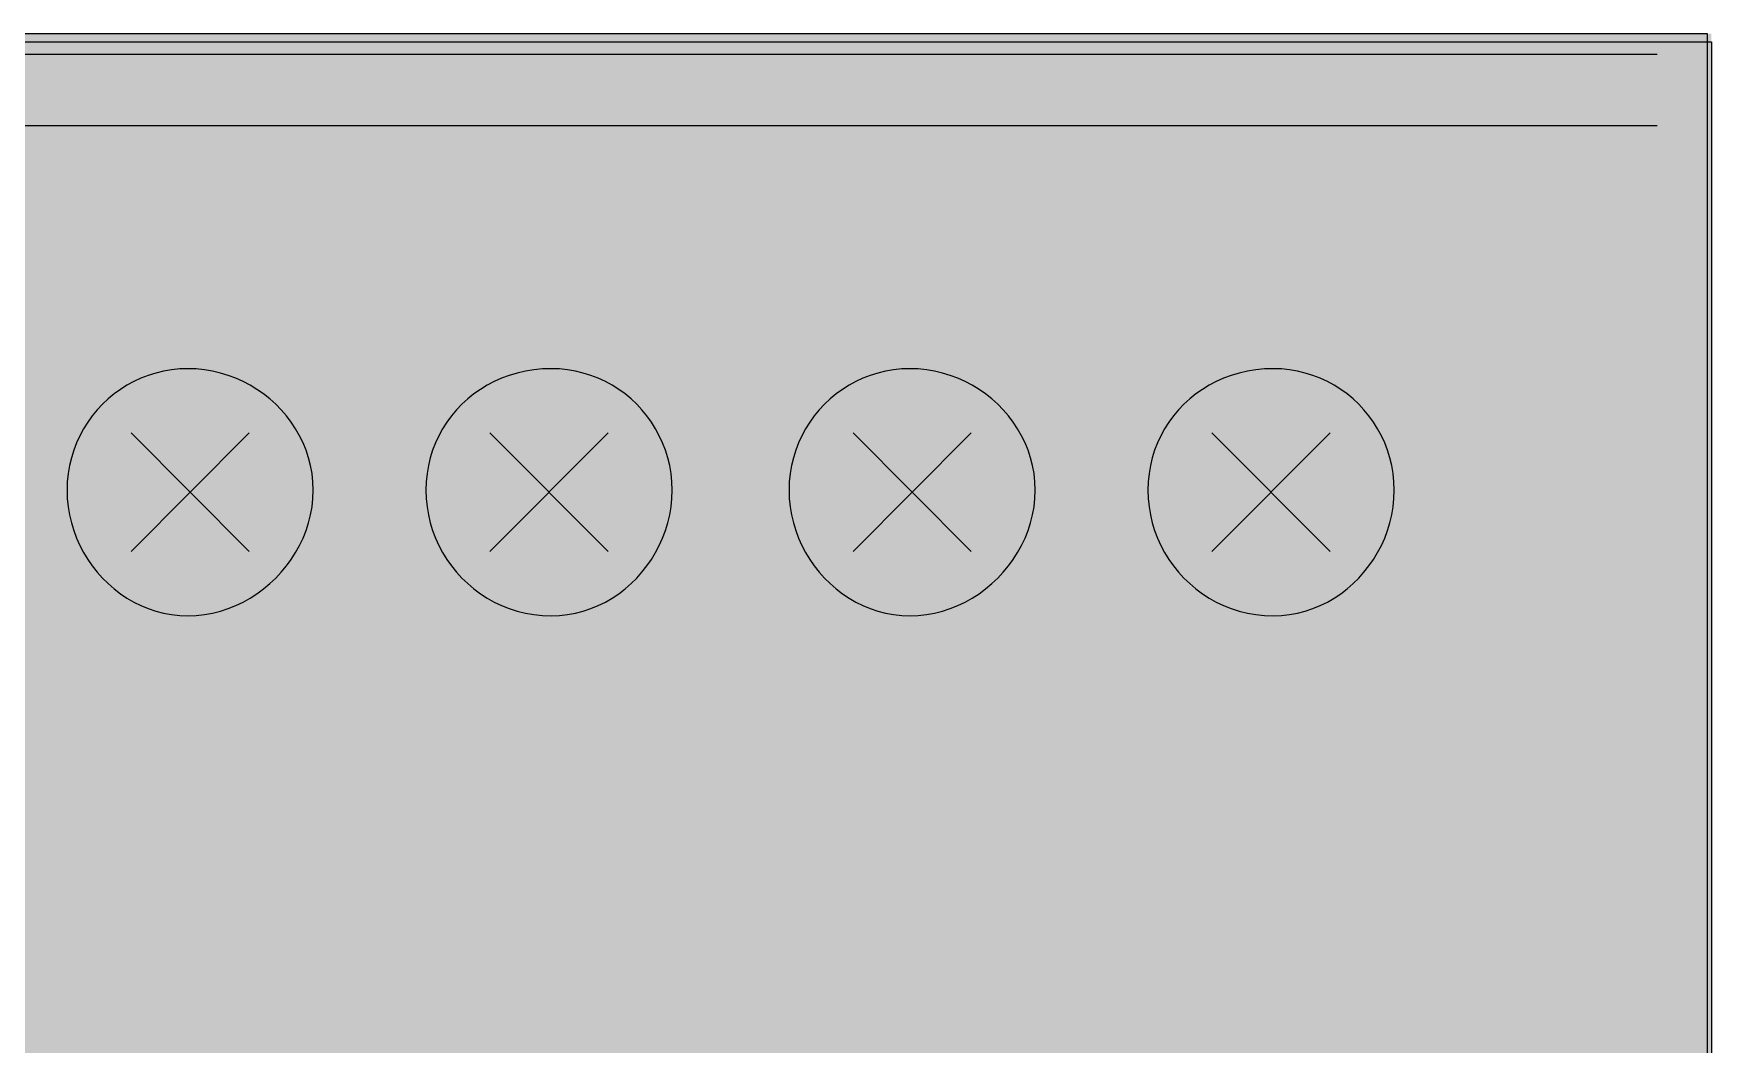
# Model space of a CAD drawing. Header units: millimetres. Extents: x 0 to 966, y -664 to 90.
# Drawn here: x 680.71 to 716, y -191.25 to -170 of the extents above; entities that cross this region are included whole.
import ezdxf

# ---------------------------------------------------------------- set-up
doc = ezdxf.new("R2010")
doc.units = ezdxf.units.MM
for name, color, linetype in [('HDL_BODY', 7, 'Continuous'), ('HDL_COLOUR', 7, 'Continuous'), ('HDL_DETAIL', 7, 'Continuous'), ('HDL_PRINT', 7, 'Continuous')]:
    doc.layers.add(name, color=color, linetype=linetype)

# ---------------------------------------------------------------- blocks, each defined once
blk = doc.blocks.new('M_R12.10.1_FRONT')
at = {"layer": 'HDL_BODY', "true_color": 0x202126}
blk.add_hatch(color=250, dxfattribs=at).paths.add_polyline_path([(0, 0), (216, 0), (216, 90), (0, 90)])
at = {"layer": 'HDL_COLOUR', "true_color": 0x1a332c}
for points in [[(186.596, 80.402), (186.589, 80.577), (186.571, 80.749), (186.54, 80.917), (186.498, 81.081), (186.445, 81.24), (186.382, 81.396), (186.308, 81.546), (186.225, 81.69), (186.133, 81.829), (186.032, 81.962), (185.923, 82.088), (185.806, 82.207), (185.681, 82.319), (185.55, 82.423), (185.413, 82.519), (185.269, 82.607), (185.12, 82.685), (184.966, 82.755), (184.808, 82.814), (184.645, 82.864), (184.479, 82.903), (184.309, 82.932), (184.137, 82.949), (183.962, 82.955), (183.788, 82.949), (183.617, 82.932), (183.45, 82.903), (183.286, 82.864), (183.127, 82.814), (182.973, 82.755), (182.823, 82.685), (182.679, 82.607), (182.54, 82.519), (182.408, 82.423), (182.282, 82.319), (182.164, 82.207), (182.052, 82.088), (181.948, 81.962), (181.853, 81.829), (181.766, 81.69), (181.687, 81.546), (181.618, 81.396), (181.558, 81.24), (181.509, 81.081), (181.47, 80.917), (181.441, 80.749), (181.424, 80.577), (181.418, 80.402), (181.424, 80.227), (181.441, 80.054), (181.47, 79.884), (181.509, 79.717), (181.558, 79.554), (181.618, 79.395), (181.687, 79.241), (181.766, 79.091), (181.853, 78.947), (181.948, 78.809), (182.052, 78.678), (182.164, 78.553), (182.282, 78.436), (182.408, 78.326), (182.54, 78.225), (182.679, 78.132), (182.823, 78.049), (182.973, 77.975), (183.127, 77.911), (183.286, 77.858), (183.45, 77.816), (183.617, 77.785), (183.788, 77.767), (183.962, 77.76), (184.137, 77.767), (184.309, 77.785), (184.479, 77.816), (184.645, 77.858), (184.808, 77.911), (184.966, 77.975), (185.12, 78.049), (185.269, 78.132), (185.413, 78.225), (185.55, 78.326), (185.681, 78.436), (185.806, 78.553), (185.923, 78.678), (186.032, 78.809), (186.133, 78.947), (186.225, 79.091), (186.308, 79.241), (186.382, 79.395), (186.445, 79.554), (186.498, 79.717), (186.54, 79.884), (186.571, 80.054), (186.589, 80.227), (186.596, 80.402)], [(194.144, 80.402), (194.138, 80.577), (194.12, 80.749), (194.092, 80.917), (194.053, 81.081), (194.003, 81.24), (193.943, 81.396), (193.874, 81.546), (193.796, 81.69), (193.709, 81.829), (193.613, 81.962), (193.509, 82.088), (193.398, 82.207), (193.279, 82.319), (193.153, 82.423), (193.021, 82.519), (192.883, 82.607), (192.739, 82.685), (192.589, 82.755), (192.434, 82.814), (192.275, 82.864), (192.111, 82.903), (191.944, 82.932), (191.773, 82.949), (191.599, 82.955), (191.414, 82.949), (191.234, 82.932), (191.057, 82.903), (190.886, 82.864), (190.719, 82.814), (190.558, 82.755), (190.402, 82.685), (190.253, 82.607), (190.11, 82.519), (189.973, 82.423), (189.844, 82.319), (189.722, 82.207), (189.608, 82.088), (189.503, 81.962), (189.405, 81.829), (189.317, 81.69), (189.237, 81.546), (189.167, 81.396), (189.107, 81.24), (189.057, 81.081), (189.017, 80.917), (188.989, 80.749), (188.971, 80.577), (188.966, 80.402), (188.971, 80.227), (188.989, 80.054), (189.017, 79.884), (189.057, 79.717), (189.107, 79.554), (189.167, 79.395), (189.237, 79.241), (189.317, 79.091), (189.405, 78.947), (189.503, 78.809), (189.608, 78.678), (189.722, 78.553), (189.844, 78.436), (189.973, 78.326), (190.11, 78.225), (190.253, 78.132), (190.402, 78.049), (190.558, 77.975), (190.719, 77.911), (190.886, 77.858), (191.057, 77.816), (191.234, 77.785), (191.414, 77.767), (191.599, 77.76), (191.773, 77.767), (191.944, 77.785), (192.111, 77.816), (192.275, 77.858), (192.434, 77.911), (192.589, 77.975), (192.739, 78.049), (192.883, 78.132), (193.021, 78.225), (193.153, 78.326), (193.279, 78.436), (193.398, 78.553), (193.509, 78.678), (193.613, 78.809), (193.709, 78.947), (193.796, 79.091), (193.874, 79.241), (193.943, 79.395), (194.003, 79.554), (194.053, 79.717), (194.092, 79.884), (194.12, 80.054), (194.138, 80.227), (194.144, 80.402)], [(201.78, 80.402), (201.774, 80.577), (201.755, 80.749), (201.724, 80.917), (201.682, 81.081), (201.629, 81.24), (201.566, 81.396), (201.492, 81.546), (201.409, 81.69), (201.317, 81.829), (201.216, 81.962), (201.107, 82.088), (200.99, 82.207), (200.866, 82.319), (200.734, 82.423), (200.597, 82.519), (200.453, 82.607), (200.304, 82.685), (200.15, 82.755), (199.992, 82.814), (199.829, 82.864), (199.663, 82.903), (199.493, 82.932), (199.321, 82.949), (199.147, 82.955), (198.973, 82.949), (198.802, 82.932), (198.634, 82.903), (198.471, 82.864), (198.311, 82.814), (198.157, 82.755), (198.007, 82.685), (197.863, 82.607), (197.725, 82.519), (197.592, 82.423), (197.467, 82.319), (197.348, 82.207), (197.236, 82.088), (197.133, 81.962), (197.037, 81.829), (196.95, 81.69), (196.871, 81.546), (196.802, 81.396), (196.743, 81.24), (196.693, 81.081), (196.654, 80.917), (196.625, 80.749), (196.608, 80.577), (196.602, 80.402), (196.608, 80.227), (196.625, 80.054), (196.654, 79.884), (196.693, 79.717), (196.743, 79.554), (196.802, 79.395), (196.871, 79.241), (196.95, 79.091), (197.037, 78.947), (197.133, 78.809), (197.236, 78.678), (197.348, 78.553), (197.467, 78.436), (197.592, 78.326), (197.725, 78.225), (197.863, 78.132), (198.007, 78.049), (198.157, 77.975), (198.311, 77.911), (198.471, 77.858), (198.634, 77.816), (198.802, 77.785), (198.973, 77.767), (199.147, 77.76), (199.321, 77.767), (199.493, 77.785), (199.663, 77.816), (199.829, 77.858), (199.992, 77.911), (200.15, 77.975), (200.304, 78.049), (200.453, 78.132), (200.597, 78.225), (200.734, 78.326), (200.866, 78.436), (200.99, 78.553), (201.107, 78.678), (201.216, 78.809), (201.317, 78.947), (201.409, 79.091), (201.492, 79.241), (201.566, 79.395), (201.629, 79.554), (201.682, 79.717), (201.724, 79.884), (201.755, 80.054), (201.774, 80.227), (201.78, 80.402)], [(209.328, 80.402), (209.322, 80.577), (209.304, 80.749), (209.276, 80.917), (209.237, 81.081), (209.187, 81.24), (209.128, 81.396), (209.058, 81.546), (208.98, 81.69), (208.893, 81.829), (208.797, 81.962), (208.693, 82.088), (208.582, 82.207), (208.463, 82.319), (208.338, 82.423), (208.205, 82.519), (208.067, 82.607), (207.923, 82.685), (207.773, 82.755), (207.618, 82.814), (207.459, 82.864), (207.296, 82.903), (207.128, 82.932), (206.957, 82.949), (206.783, 82.955), (206.598, 82.949), (206.418, 82.932), (206.241, 82.903), (206.07, 82.864), (205.903, 82.814), (205.742, 82.755), (205.586, 82.685), (205.437, 82.607), (205.294, 82.519), (205.158, 82.423), (205.028, 82.319), (204.907, 82.207), (204.793, 82.088), (204.687, 81.962), (204.589, 81.829), (204.501, 81.69), (204.421, 81.546), (204.351, 81.396), (204.291, 81.24), (204.241, 81.081), (204.202, 80.917), (204.173, 80.749), (204.156, 80.577), (204.15, 80.402), (204.156, 80.227), (204.173, 80.054), (204.202, 79.884), (204.241, 79.717), (204.291, 79.554), (204.351, 79.395), (204.421, 79.241), (204.501, 79.091), (204.589, 78.947), (204.687, 78.809), (204.793, 78.678), (204.907, 78.553), (205.028, 78.436), (205.158, 78.326), (205.294, 78.225), (205.437, 78.132), (205.586, 78.049), (205.742, 77.975), (205.903, 77.911), (206.07, 77.858), (206.241, 77.816), (206.418, 77.785), (206.598, 77.767), (206.783, 77.76), (206.957, 77.767), (207.128, 77.785), (207.296, 77.816), (207.459, 77.858), (207.618, 77.911), (207.773, 77.975), (207.923, 78.049), (208.067, 78.132), (208.205, 78.225), (208.338, 78.326), (208.463, 78.436), (208.582, 78.553), (208.693, 78.678), (208.797, 78.809), (208.893, 78.947), (208.98, 79.091), (209.058, 79.241), (209.128, 79.395), (209.187, 79.554), (209.237, 79.717), (209.276, 79.884), (209.304, 80.054), (209.322, 80.227), (209.328, 80.402)]]:
    blk.add_hatch(color=250, dxfattribs=at).paths.add_polyline_path(points)
at = {"layer": 'HDL_COLOUR', "true_color": 0x9ea4a8}
for points in [[(185.819, 80.358), (185.804, 80.595), (185.757, 80.828), (185.681, 81.054), (185.576, 81.267), (185.445, 81.465), (185.288, 81.644), (185.11, 81.8), (184.913, 81.932), (184.7, 82.038), (184.476, 82.114), (184.243, 82.161), (184.007, 82.176), (183.77, 82.161), (183.538, 82.114), (183.313, 82.038), (183.101, 81.932), (182.904, 81.8), (182.725, 81.644), (182.569, 81.465), (182.437, 81.267), (182.333, 81.054), (182.256, 80.828), (182.21, 80.595), (182.195, 80.358), (182.21, 80.12), (182.256, 79.887), (182.333, 79.662), (182.437, 79.449), (182.569, 79.251), (182.725, 79.072), (182.904, 78.915), (183.101, 78.783), (183.313, 78.678), (183.538, 78.601), (183.77, 78.555), (184.007, 78.539), (184.243, 78.555), (184.476, 78.601), (184.7, 78.678), (184.913, 78.783), (185.11, 78.915), (185.288, 79.072), (185.445, 79.251), (185.576, 79.449), (185.681, 79.662), (185.757, 79.887), (185.804, 80.12)], [(193.367, 80.358), (193.351, 80.595), (193.305, 80.828), (193.229, 81.054), (193.124, 81.267), (192.992, 81.465), (192.836, 81.644), (192.658, 81.8), (192.461, 81.932), (192.248, 82.038), (192.024, 82.114), (191.791, 82.161), (191.555, 82.176), (191.318, 82.161), (191.085, 82.114), (190.861, 82.038), (190.648, 81.932), (190.451, 81.8), (190.273, 81.644), (190.117, 81.465), (189.985, 81.267), (189.88, 81.054), (189.804, 80.828), (189.758, 80.595), (189.742, 80.358), (189.758, 80.12), (189.804, 79.887), (189.88, 79.662), (189.985, 79.449), (190.117, 79.251), (190.273, 79.072), (190.451, 78.915), (190.648, 78.783), (190.861, 78.678), (191.085, 78.601), (191.318, 78.555), (191.555, 78.539), (191.791, 78.555), (192.024, 78.601), (192.248, 78.678), (192.461, 78.783), (192.658, 78.915), (192.836, 79.072), (192.992, 79.251), (193.124, 79.449), (193.229, 79.662), (193.305, 79.887), (193.351, 80.12)], [(201.003, 80.358), (200.988, 80.595), (200.942, 80.828), (200.865, 81.054), (200.761, 81.267), (200.629, 81.465), (200.473, 81.644), (200.294, 81.8), (200.097, 81.932), (199.885, 82.038), (199.66, 82.114), (199.428, 82.161), (199.191, 82.176), (198.955, 82.161), (198.722, 82.114), (198.498, 82.038), (198.285, 81.932), (198.088, 81.8), (197.91, 81.644), (197.753, 81.465), (197.622, 81.267), (197.517, 81.054), (197.441, 80.828), (197.394, 80.595), (197.379, 80.358), (197.394, 80.12), (197.441, 79.887), (197.517, 79.662), (197.622, 79.449), (197.753, 79.251), (197.91, 79.072), (198.088, 78.915), (198.285, 78.783), (198.498, 78.678), (198.722, 78.601), (198.955, 78.555), (199.191, 78.539), (199.428, 78.555), (199.66, 78.601), (199.885, 78.678), (200.097, 78.783), (200.294, 78.915), (200.473, 79.072), (200.629, 79.251), (200.761, 79.449), (200.865, 79.662), (200.942, 79.887), (200.988, 80.12)], [(208.551, 80.358), (208.536, 80.595), (208.489, 80.828), (208.413, 81.054), (208.308, 81.267), (208.177, 81.465), (208.02, 81.644), (207.842, 81.8), (207.645, 81.932), (207.432, 82.038), (207.208, 82.114), (206.975, 82.161), (206.739, 82.176), (206.502, 82.161), (206.27, 82.114), (206.045, 82.038), (205.833, 81.932), (205.636, 81.8), (205.457, 81.644), (205.301, 81.465), (205.169, 81.267), (205.064, 81.054), (204.988, 80.828), (204.942, 80.595), (204.926, 80.358), (204.942, 80.12), (204.988, 79.887), (205.064, 79.662), (205.169, 79.449), (205.301, 79.251), (205.457, 79.072), (205.636, 78.915), (205.833, 78.783), (206.045, 78.678), (206.27, 78.601), (206.502, 78.555), (206.739, 78.539), (206.975, 78.555), (207.208, 78.601), (207.432, 78.678), (207.645, 78.783), (207.842, 78.915), (208.02, 79.072), (208.177, 79.251), (208.308, 79.449), (208.413, 79.662), (208.489, 79.887), (208.536, 80.12)]]:
    blk.add_hatch(color=253, dxfattribs=at).paths.add_polyline_path(points)
at = {"layer": 'HDL_PRINT', "true_color": 0xdee1e9}
for points in [[(184.137, 82.955), (183.788, 82.955), (183.788, 85.598), (186.507, 85.598), (188.438, 83.66), (188.175, 83.395), (186.332, 85.244), (184.137, 85.244), (184.137, 82.955)], [(191.774, 82.955), (191.424, 82.955), (191.424, 85.244), (188.877, 85.244), (188.877, 85.598), (191.774, 85.598), (191.774, 82.955)], [(199.321, 82.955), (198.972, 82.955), (198.972, 85.598), (201.691, 85.598), (203.623, 83.66), (203.359, 83.395), (201.516, 85.244), (199.321, 85.244), (199.321, 82.955)], [(206.958, 82.955), (206.608, 82.955), (206.608, 85.244), (204.061, 85.244), (204.061, 85.598), (206.958, 85.598), (206.958, 82.955)], [(186.507, 75.558), (187.736, 77.671), (189.054, 75.558), (186.507, 75.558)], [(201.691, 75.558), (202.92, 77.671), (204.15, 75.558), (201.691, 75.558)], [(184.051, 75.733), (184.051, 75.469), (182.997, 75.469), (182.967, 75.513), (182.959, 75.555), (182.965, 75.591), (182.978, 75.621), (182.991, 75.64), (182.997, 75.647), (183.003, 75.69), (183.02, 75.731), (183.041, 75.767), (183.063, 75.796), (183.079, 75.815), (183.086, 75.822), (183.124, 75.86), (183.161, 75.898), (183.199, 75.936), (183.236, 75.973), (183.274, 76.011), (183.311, 76.049), (183.349, 76.087), (183.407, 76.142), (183.464, 76.192), (183.518, 76.237), (183.567, 76.277), (183.611, 76.314), (183.647, 76.347), (183.675, 76.379), (183.693, 76.409), (183.699, 76.438), (183.732, 76.476), (183.755, 76.514), (183.771, 76.552), (183.781, 76.59), (183.786, 76.628), (183.787, 76.665), (183.788, 76.702), (183.787, 76.746), (183.784, 76.787), (183.777, 76.823), (183.761, 76.852), (183.736, 76.871), (183.699, 76.877), (183.692, 76.915), (183.673, 76.94), (183.645, 76.955), (183.609, 76.963), (183.568, 76.966), (183.524, 76.967), (183.486, 76.966), (183.448, 76.964), (183.411, 76.96), (183.373, 76.95), (183.336, 76.934), (183.298, 76.91), (183.26, 76.877), (183.256, 76.872), (183.243, 76.856), (183.227, 76.83), (183.208, 76.792), (183.192, 76.744), (183.179, 76.686), (183.174, 76.616), (182.997, 76.702), (183.001, 76.739), (183.012, 76.782), (183.03, 76.83), (183.052, 76.879), (183.079, 76.928), (183.109, 76.975), (183.141, 77.019), (183.174, 77.056), (183.212, 77.088), (183.251, 77.111), (183.293, 77.126), (183.34, 77.135), (183.393, 77.14), (183.454, 77.142), (183.524, 77.142), (183.594, 77.142), (183.655, 77.14), (183.708, 77.135), (183.756, 77.126), (183.798, 77.111), (183.838, 77.088), (183.877, 77.056), (183.909, 77.019), (183.94, 76.975), (183.97, 76.928), (183.996, 76.879), (184.019, 76.83), (184.036, 76.782), (184.047, 76.739), (184.051, 76.702), (184.051, 76.659), (184.048, 76.618), (184.04, 76.582), (184.025, 76.553), (184, 76.534), (183.962, 76.527), (183.958, 76.489), (183.945, 76.451), (183.929, 76.413), (183.91, 76.376), (183.894, 76.338), (183.881, 76.3), (183.877, 76.262), (183.843, 76.258), (183.809, 76.246), (183.772, 76.225), (183.732, 76.196), (183.689, 76.158), (183.64, 76.113), (183.586, 76.059), (183.524, 75.998), (183.48, 75.955), (183.439, 75.914), (183.403, 75.878), (183.375, 75.849), (183.356, 75.829), (183.349, 75.822), (183.26, 75.733), (184.051, 75.733)], [(185.017, 75.469), (184.839, 75.469), (184.839, 76.791), (184.802, 76.758), (184.765, 76.733), (184.728, 76.712), (184.69, 76.693), (184.653, 76.673), (184.616, 76.648), (184.579, 76.616), (184.541, 76.609), (184.513, 76.593), (184.49, 76.571), (184.467, 76.55), (184.439, 76.533), (184.401, 76.527), (184.401, 76.702), (184.439, 76.74), (184.477, 76.778), (184.515, 76.816), (184.553, 76.853), (184.59, 76.891), (184.627, 76.929), (184.664, 76.967), (184.702, 76.972), (184.738, 76.986), (184.771, 77.008), (184.798, 77.037), (184.82, 77.069), (184.834, 77.105), (184.839, 77.142), (185.017, 77.142), (185.017, 75.469)], [(191.424, 75.733), (191.424, 75.469), (190.37, 75.469), (190.37, 75.521), (190.37, 75.57), (190.37, 75.61), (190.37, 75.637), (190.37, 75.647), (190.403, 75.684), (190.428, 75.719), (190.449, 75.752), (190.468, 75.78), (190.488, 75.803), (190.512, 75.817), (190.544, 75.822), (190.583, 75.86), (190.621, 75.898), (190.658, 75.936), (190.696, 75.973), (190.734, 76.011), (190.771, 76.049), (190.808, 76.087), (190.871, 76.149), (190.926, 76.203), (190.974, 76.252), (191.018, 76.296), (191.057, 76.335), (191.093, 76.371), (191.127, 76.405), (191.161, 76.438), (191.192, 76.476), (191.215, 76.514), (191.23, 76.552), (191.24, 76.59), (191.244, 76.628), (191.246, 76.665), (191.246, 76.702), (191.246, 76.746), (191.243, 76.787), (191.236, 76.823), (191.221, 76.852), (191.197, 76.871), (191.161, 76.877), (191.154, 76.915), (191.134, 76.94), (191.105, 76.955), (191.069, 76.963), (191.029, 76.966), (190.986, 76.967), (190.948, 76.966), (190.91, 76.964), (190.872, 76.96), (190.834, 76.95), (190.796, 76.934), (190.759, 76.91), (190.722, 76.877), (190.689, 76.872), (190.666, 76.856), (190.65, 76.83), (190.64, 76.792), (190.635, 76.744), (190.634, 76.686), (190.633, 76.616), (190.459, 76.702), (190.459, 76.745), (190.461, 76.796), (190.465, 76.851), (190.475, 76.907), (190.49, 76.962), (190.513, 77.013), (190.544, 77.056), (190.607, 77.084), (190.663, 77.106), (190.715, 77.121), (190.765, 77.131), (190.815, 77.137), (190.867, 77.141), (190.923, 77.142), (190.986, 77.142), (191.028, 77.142), (191.077, 77.14), (191.131, 77.135), (191.187, 77.126), (191.242, 77.111), (191.292, 77.088), (191.335, 77.056), (191.368, 77.013), (191.392, 76.962), (191.408, 76.907), (191.417, 76.851), (191.422, 76.796), (191.424, 76.745), (191.424, 76.702), (191.424, 76.651), (191.424, 76.603), (191.424, 76.564), (191.424, 76.537), (191.424, 76.527), (191.419, 76.489), (191.405, 76.451), (191.382, 76.413), (191.354, 76.376), (191.321, 76.338), (191.284, 76.3), (191.246, 76.262), (191.241, 76.257), (191.225, 76.24), (191.199, 76.213), (191.162, 76.175), (191.114, 76.127), (191.055, 76.068), (190.986, 75.998), (190.948, 75.961), (190.91, 75.925), (190.872, 75.892), (190.834, 75.864), (190.796, 75.842), (190.759, 75.828), (190.722, 75.822), (190.721, 75.779), (190.716, 75.752), (190.703, 75.739), (190.677, 75.734), (190.633, 75.733), (191.424, 75.733)], [(192.739, 75.733), (192.739, 75.469), (191.688, 75.469), (191.688, 75.521), (191.688, 75.57), (191.688, 75.61), (191.688, 75.637), (191.688, 75.647), (191.694, 75.69), (191.71, 75.731), (191.731, 75.767), (191.751, 75.796), (191.767, 75.815), (191.774, 75.822), (191.812, 75.86), (191.849, 75.898), (191.887, 75.936), (191.924, 75.973), (191.962, 76.011), (191.999, 76.049), (192.037, 76.087), (192.095, 76.142), (192.152, 76.192), (192.206, 76.237), (192.256, 76.277), (192.3, 76.314), (192.337, 76.347), (192.366, 76.379), (192.384, 76.409), (192.39, 76.438), (192.427, 76.476), (192.462, 76.514), (192.495, 76.552), (192.523, 76.59), (192.545, 76.628), (192.559, 76.665), (192.565, 76.702), (192.558, 76.746), (192.542, 76.787), (192.52, 76.823), (192.499, 76.852), (192.482, 76.871), (192.476, 76.877), (192.439, 76.91), (192.401, 76.934), (192.364, 76.95), (192.326, 76.96), (192.288, 76.964), (192.25, 76.966), (192.212, 76.967), (192.175, 76.966), (192.138, 76.964), (192.1, 76.96), (192.063, 76.95), (192.025, 76.934), (191.987, 76.91), (191.949, 76.877), (191.944, 76.872), (191.931, 76.856), (191.915, 76.83), (191.896, 76.792), (191.88, 76.744), (191.867, 76.686), (191.863, 76.616), (191.688, 76.702), (191.692, 76.739), (191.703, 76.782), (191.72, 76.83), (191.742, 76.879), (191.768, 76.928), (191.798, 76.975), (191.83, 77.019), (191.863, 77.056), (191.9, 77.088), (191.939, 77.111), (191.981, 77.126), (192.028, 77.135), (192.081, 77.14), (192.142, 77.142), (192.212, 77.142), (192.283, 77.142), (192.344, 77.14), (192.398, 77.135), (192.445, 77.126), (192.487, 77.111), (192.526, 77.088), (192.565, 77.056), (192.598, 77.019), (192.629, 76.975), (192.659, 76.928), (192.685, 76.879), (192.708, 76.83), (192.725, 76.782), (192.736, 76.739), (192.739, 76.702), (192.739, 76.659), (192.736, 76.618), (192.729, 76.582), (192.714, 76.553), (192.69, 76.534), (192.654, 76.527), (192.653, 76.489), (192.651, 76.451), (192.647, 76.413), (192.637, 76.376), (192.621, 76.338), (192.598, 76.3), (192.565, 76.262), (192.531, 76.258), (192.497, 76.246), (192.461, 76.225), (192.422, 76.196), (192.378, 76.158), (192.33, 76.113), (192.275, 76.059), (192.212, 75.998), (192.169, 75.955), (192.129, 75.914), (192.093, 75.878), (192.064, 75.849), (192.044, 75.829), (192.037, 75.822), (191.949, 75.733), (192.739, 75.733)], [(199.058, 75.733), (199.058, 75.558), (198.006, 75.558), (198.006, 75.647), (198.011, 75.684), (198.024, 75.722), (198.041, 75.759), (198.06, 75.797), (198.077, 75.835), (198.09, 75.873), (198.095, 75.911), (198.132, 75.916), (198.169, 75.931), (198.207, 75.952), (198.244, 75.98), (198.282, 76.013), (198.319, 76.049), (198.356, 76.087), (198.415, 76.142), (198.472, 76.192), (198.526, 76.237), (198.576, 76.277), (198.62, 76.314), (198.656, 76.347), (198.684, 76.379), (198.702, 76.409), (198.708, 76.438), (198.741, 76.476), (198.765, 76.514), (198.781, 76.552), (198.79, 76.59), (198.795, 76.628), (198.797, 76.665), (198.797, 76.702), (198.797, 76.746), (198.794, 76.787), (198.786, 76.823), (198.771, 76.852), (198.746, 76.871), (198.708, 76.877), (198.701, 76.915), (198.682, 76.94), (198.653, 76.955), (198.617, 76.963), (198.576, 76.966), (198.533, 76.967), (198.495, 76.966), (198.457, 76.964), (198.419, 76.96), (198.382, 76.95), (198.344, 76.934), (198.307, 76.91), (198.27, 76.877), (198.263, 76.871), (198.247, 76.852), (198.225, 76.823), (198.204, 76.787), (198.188, 76.746), (198.181, 76.702), (198.006, 76.702), (198.01, 76.764), (198.021, 76.819), (198.039, 76.868), (198.061, 76.911), (198.088, 76.951), (198.117, 76.988), (198.149, 77.022), (198.181, 77.056), (198.219, 77.088), (198.259, 77.111), (198.301, 77.126), (198.348, 77.135), (198.401, 77.14), (198.463, 77.142), (198.533, 77.142), (198.603, 77.142), (198.664, 77.14), (198.717, 77.135), (198.764, 77.126), (198.807, 77.111), (198.846, 77.088), (198.883, 77.056), (198.916, 77.022), (198.948, 76.988), (198.977, 76.951), (199.004, 76.911), (199.026, 76.868), (199.043, 76.819), (199.054, 76.764), (199.058, 76.702), (199.057, 76.665), (199.055, 76.638), (199.047, 76.615), (199.032, 76.593), (199.008, 76.565), (198.972, 76.527), (198.971, 76.483), (198.969, 76.442), (198.961, 76.406), (198.946, 76.377), (198.92, 76.358), (198.883, 76.351), (198.85, 76.318), (198.817, 76.283), (198.781, 76.247), (198.742, 76.207), (198.698, 76.163), (198.65, 76.114), (198.595, 76.06), (198.533, 75.998), (198.489, 75.955), (198.448, 75.914), (198.411, 75.878), (198.382, 75.849), (198.363, 75.829), (198.356, 75.822), (198.314, 75.813), (198.288, 75.791), (198.275, 75.765), (198.271, 75.742), (198.27, 75.733), (199.058, 75.733)], [(199.236, 75.911), (199.499, 75.998), (199.499, 75.961), (199.501, 75.923), (199.506, 75.885), (199.515, 75.848), (199.53, 75.81), (199.553, 75.771), (199.585, 75.733), (199.623, 75.697), (199.651, 75.673), (199.674, 75.658), (199.697, 75.65), (199.725, 75.647), (199.763, 75.647), (199.8, 75.652), (199.837, 75.664), (199.874, 75.681), (199.912, 75.699), (199.949, 75.716), (199.986, 75.728), (200.023, 75.733), (200.056, 75.771), (200.08, 75.81), (200.096, 75.848), (200.105, 75.885), (200.11, 75.923), (200.112, 75.961), (200.112, 75.998), (200.112, 76.036), (200.11, 76.074), (200.105, 76.111), (200.096, 76.149), (200.08, 76.186), (200.056, 76.224), (200.023, 76.262), (199.986, 76.267), (199.949, 76.28), (199.912, 76.297), (199.874, 76.316), (199.837, 76.334), (199.8, 76.346), (199.763, 76.351), (199.754, 76.351), (199.731, 76.346), (199.705, 76.332), (199.683, 76.306), (199.674, 76.262), (199.674, 76.438), (199.712, 76.443), (199.749, 76.455), (199.787, 76.473), (199.824, 76.492), (199.862, 76.509), (199.9, 76.522), (199.938, 76.527), (199.974, 76.565), (199.998, 76.593), (200.013, 76.615), (200.02, 76.638), (200.023, 76.665), (200.023, 76.702), (200.023, 76.74), (200.021, 76.778), (200.017, 76.816), (200.007, 76.853), (199.992, 76.891), (199.969, 76.929), (199.938, 76.967), (199.928, 76.967), (199.901, 76.967), (199.861, 76.967), (199.814, 76.967), (199.763, 76.967), (199.719, 76.967), (199.687, 76.967), (199.66, 76.967), (199.629, 76.967), (199.585, 76.967), (199.553, 76.929), (199.53, 76.891), (199.515, 76.853), (199.506, 76.816), (199.501, 76.778), (199.499, 76.74), (199.499, 76.702), (199.321, 76.702), (199.322, 76.772), (199.323, 76.833), (199.328, 76.887), (199.338, 76.934), (199.354, 76.977), (199.377, 77.017), (199.41, 77.056), (199.453, 77.088), (199.503, 77.111), (199.558, 77.126), (199.615, 77.135), (199.67, 77.14), (199.72, 77.142), (199.763, 77.142), (199.806, 77.142), (199.849, 77.142), (199.893, 77.142), (199.937, 77.142), (199.98, 77.142), (200.023, 77.142), (200.061, 77.105), (200.089, 77.078), (200.112, 77.055), (200.135, 77.033), (200.163, 77.005), (200.201, 76.967), (200.206, 76.929), (200.218, 76.891), (200.235, 76.853), (200.253, 76.816), (200.27, 76.778), (200.282, 76.74), (200.287, 76.702), (200.281, 76.695), (200.265, 76.676), (200.244, 76.648), (200.223, 76.612), (200.208, 76.571), (200.201, 76.527), (200.163, 76.52), (200.135, 76.504), (200.112, 76.482), (200.089, 76.461), (200.061, 76.444), (200.023, 76.438), (200.062, 76.405), (200.1, 76.381), (200.137, 76.36), (200.175, 76.342), (200.213, 76.321), (200.25, 76.295), (200.287, 76.262), (200.287, 76.218), (200.287, 76.174), (200.287, 76.13), (200.287, 76.086), (200.287, 76.042), (200.287, 75.998), (200.287, 75.928), (200.285, 75.867), (200.28, 75.813), (200.271, 75.766), (200.256, 75.724), (200.233, 75.684), (200.201, 75.647), (200.138, 75.614), (200.082, 75.582), (200.03, 75.551), (199.981, 75.524), (199.931, 75.502), (199.88, 75.484), (199.824, 75.473), (199.763, 75.469), (199.726, 75.473), (199.683, 75.484), (199.636, 75.502), (199.587, 75.524), (199.537, 75.551), (199.49, 75.582), (199.447, 75.614), (199.41, 75.647), (199.373, 75.684), (199.337, 75.722), (199.304, 75.759), (199.276, 75.797), (199.255, 75.835), (199.241, 75.873), (199.236, 75.911)], [(206.608, 75.733), (206.608, 75.469), (205.554, 75.469), (205.554, 75.521), (205.554, 75.57), (205.554, 75.61), (205.554, 75.637), (205.554, 75.647), (205.587, 75.684), (205.612, 75.719), (205.633, 75.752), (205.652, 75.78), (205.672, 75.803), (205.697, 75.817), (205.729, 75.822), (205.733, 75.856), (205.745, 75.889), (205.766, 75.922), (205.795, 75.955), (205.832, 75.987), (205.877, 76.02), (205.931, 76.054), (205.992, 76.087), (206.054, 76.149), (206.109, 76.203), (206.157, 76.252), (206.201, 76.296), (206.24, 76.335), (206.277, 76.371), (206.311, 76.405), (206.345, 76.438), (206.377, 76.476), (206.399, 76.514), (206.415, 76.552), (206.424, 76.59), (206.429, 76.628), (206.43, 76.665), (206.431, 76.702), (206.43, 76.746), (206.427, 76.787), (206.42, 76.823), (206.405, 76.852), (206.381, 76.871), (206.345, 76.877), (206.307, 76.91), (206.269, 76.934), (206.231, 76.95), (206.193, 76.96), (206.155, 76.964), (206.118, 76.966), (206.081, 76.967), (206.037, 76.966), (205.996, 76.963), (205.96, 76.955), (205.932, 76.94), (205.913, 76.915), (205.906, 76.877), (205.873, 76.872), (205.85, 76.856), (205.834, 76.83), (205.824, 76.792), (205.82, 76.744), (205.818, 76.686), (205.818, 76.616), (205.554, 76.702), (205.583, 76.739), (205.607, 76.782), (205.626, 76.83), (205.642, 76.879), (205.659, 76.928), (205.678, 76.975), (205.7, 77.019), (205.729, 77.056), (205.771, 77.088), (205.822, 77.111), (205.877, 77.126), (205.933, 77.135), (205.988, 77.14), (206.038, 77.142), (206.081, 77.142), (206.146, 77.142), (206.211, 77.141), (206.273, 77.137), (206.333, 77.131), (206.388, 77.121), (206.438, 77.106), (206.482, 77.084), (206.52, 77.056), (206.552, 77.013), (206.576, 76.962), (206.592, 76.907), (206.601, 76.851), (206.606, 76.796), (206.608, 76.745), (206.608, 76.702), (206.608, 76.651), (206.608, 76.603), (206.608, 76.564), (206.608, 76.537), (206.608, 76.527), (206.575, 76.489), (206.55, 76.451), (206.529, 76.413), (206.51, 76.376), (206.489, 76.338), (206.464, 76.3), (206.431, 76.262), (206.423, 76.258), (206.402, 76.246), (206.371, 76.225), (206.332, 76.196), (206.289, 76.158), (206.246, 76.113), (206.204, 76.059), (206.167, 75.998), (206.102, 75.961), (206.054, 75.925), (206.018, 75.892), (205.99, 75.864), (205.965, 75.842), (205.939, 75.828), (205.906, 75.822), (205.897, 75.779), (205.875, 75.752), (205.849, 75.739), (205.827, 75.734), (205.818, 75.733), (206.608, 75.733)], [(186.507, 71.507), (186.507, 74.5), (186.948, 74.5), (186.948, 73.005), (188.438, 74.5), (188.966, 74.5), (187.736, 73.269), (189.054, 71.507), (188.527, 71.507), (187.387, 73.005), (186.948, 72.565), (186.948, 71.507), (186.507, 71.507)], [(201.955, 71.507), (201.955, 74.5), (202.393, 74.5), (202.393, 71.86), (203.886, 71.86), (203.886, 71.507), (201.955, 71.507)]]:
    blk.add_hatch(color=254, dxfattribs=at).paths.add_polyline_path(points)
h = blk.add_hatch(color=254, dxfattribs=at)
h.paths.add_polyline_path([(207.485, 75.469), (207.485, 75.911), (206.783, 75.911), (206.783, 76.087), (207.485, 77.142), (207.66, 77.142), (207.66, 76.087), (207.924, 76.087), (207.924, 75.911), (207.66, 75.911), (207.66, 75.469), (207.485, 75.469)])
h.paths.add_polyline_path([(207.485, 76.087), (207.485, 76.791), (206.958, 76.087), (207.485, 76.087)])
at = {"layer": 'HDL_DETAIL', "color": 251, "true_color": 0x52555c}
for points in [[(0.351, 89.999), (215.91, 89.999), (215.91, 0.177), (0.351, 0.177), (0.351, 89.999)], [(0, 89.823), (216, 89.823), (216, 0), (0, 0), (0, 89.823)], [(186.596, 80.402), (186.589, 80.577), (186.571, 80.749), (186.54, 80.917), (186.498, 81.081), (186.445, 81.24), (186.382, 81.396), (186.308, 81.546), (186.225, 81.69), (186.133, 81.829), (186.032, 81.962), (185.923, 82.088), (185.806, 82.207), (185.681, 82.319), (185.55, 82.423), (185.413, 82.519), (185.269, 82.607), (185.12, 82.685), (184.966, 82.755), (184.808, 82.814), (184.645, 82.864), (184.479, 82.903), (184.309, 82.932), (184.137, 82.949), (183.962, 82.955), (183.788, 82.949), (183.617, 82.932), (183.45, 82.903), (183.286, 82.864), (183.127, 82.814), (182.973, 82.755), (182.823, 82.685), (182.679, 82.607), (182.54, 82.519), (182.408, 82.423), (182.282, 82.319), (182.164, 82.207), (182.052, 82.088), (181.948, 81.962), (181.853, 81.829), (181.766, 81.69), (181.687, 81.546), (181.618, 81.396), (181.558, 81.24), (181.509, 81.081), (181.47, 80.917), (181.441, 80.749), (181.424, 80.577), (181.418, 80.402), (181.424, 80.227), (181.441, 80.054), (181.47, 79.884), (181.509, 79.717), (181.558, 79.554), (181.618, 79.395), (181.687, 79.241), (181.766, 79.091), (181.853, 78.947), (181.948, 78.809), (182.052, 78.678), (182.164, 78.553), (182.282, 78.436), (182.408, 78.326), (182.54, 78.225), (182.679, 78.132), (182.823, 78.049), (182.973, 77.975), (183.127, 77.911), (183.286, 77.858), (183.45, 77.816), (183.617, 77.785), (183.788, 77.767), (183.962, 77.76), (184.137, 77.767), (184.309, 77.785), (184.479, 77.816), (184.645, 77.858), (184.808, 77.911), (184.966, 77.975), (185.12, 78.049), (185.269, 78.132), (185.413, 78.225), (185.55, 78.326), (185.681, 78.436), (185.806, 78.553), (185.923, 78.678), (186.032, 78.809), (186.133, 78.947), (186.225, 79.091), (186.308, 79.241), (186.382, 79.395), (186.445, 79.554), (186.498, 79.717), (186.54, 79.884), (186.571, 80.054), (186.589, 80.227), (186.596, 80.402)], [(194.144, 80.402), (194.138, 80.577), (194.12, 80.749), (194.092, 80.917), (194.053, 81.081), (194.003, 81.24), (193.943, 81.396), (193.874, 81.546), (193.796, 81.69), (193.709, 81.829), (193.613, 81.962), (193.509, 82.088), (193.398, 82.207), (193.279, 82.319), (193.153, 82.423), (193.021, 82.519), (192.883, 82.607), (192.739, 82.685), (192.589, 82.755), (192.434, 82.814), (192.275, 82.864), (192.111, 82.903), (191.944, 82.932), (191.773, 82.949), (191.599, 82.955), (191.414, 82.949), (191.234, 82.932), (191.057, 82.903), (190.886, 82.864), (190.719, 82.814), (190.558, 82.755), (190.402, 82.685), (190.253, 82.607), (190.11, 82.519), (189.973, 82.423), (189.844, 82.319), (189.722, 82.207), (189.608, 82.088), (189.503, 81.962), (189.405, 81.829), (189.317, 81.69), (189.237, 81.546), (189.167, 81.396), (189.107, 81.24), (189.057, 81.081), (189.017, 80.917), (188.989, 80.749), (188.971, 80.577), (188.966, 80.402), (188.971, 80.227), (188.989, 80.054), (189.017, 79.884), (189.057, 79.717), (189.107, 79.554), (189.167, 79.395), (189.237, 79.241), (189.317, 79.091), (189.405, 78.947), (189.503, 78.809), (189.608, 78.678), (189.722, 78.553), (189.844, 78.436), (189.973, 78.326), (190.11, 78.225), (190.253, 78.132), (190.402, 78.049), (190.558, 77.975), (190.719, 77.911), (190.886, 77.858), (191.057, 77.816), (191.234, 77.785), (191.414, 77.767), (191.599, 77.76), (191.773, 77.767), (191.944, 77.785), (192.111, 77.816), (192.275, 77.858), (192.434, 77.911), (192.589, 77.975), (192.739, 78.049), (192.883, 78.132), (193.021, 78.225), (193.153, 78.326), (193.279, 78.436), (193.398, 78.553), (193.509, 78.678), (193.613, 78.809), (193.709, 78.947), (193.796, 79.091), (193.874, 79.241), (193.943, 79.395), (194.003, 79.554), (194.053, 79.717), (194.092, 79.884), (194.12, 80.054), (194.138, 80.227), (194.144, 80.402)], [(201.78, 80.402), (201.774, 80.577), (201.755, 80.749), (201.724, 80.917), (201.682, 81.081), (201.629, 81.24), (201.566, 81.396), (201.492, 81.546), (201.409, 81.69), (201.317, 81.829), (201.216, 81.962), (201.107, 82.088), (200.99, 82.207), (200.866, 82.319), (200.734, 82.423), (200.597, 82.519), (200.453, 82.607), (200.304, 82.685), (200.15, 82.755), (199.992, 82.814), (199.829, 82.864), (199.663, 82.903), (199.493, 82.932), (199.321, 82.949), (199.147, 82.955), (198.973, 82.949), (198.802, 82.932), (198.634, 82.903), (198.471, 82.864), (198.311, 82.814), (198.157, 82.755), (198.007, 82.685), (197.863, 82.607), (197.725, 82.519), (197.592, 82.423), (197.467, 82.319), (197.348, 82.207), (197.236, 82.088), (197.133, 81.962), (197.037, 81.829), (196.95, 81.69), (196.871, 81.546), (196.802, 81.396), (196.743, 81.24), (196.693, 81.081), (196.654, 80.917), (196.625, 80.749), (196.608, 80.577), (196.602, 80.402), (196.608, 80.227), (196.625, 80.054), (196.654, 79.884), (196.693, 79.717), (196.743, 79.554), (196.802, 79.395), (196.871, 79.241), (196.95, 79.091), (197.037, 78.947), (197.133, 78.809), (197.236, 78.678), (197.348, 78.553), (197.467, 78.436), (197.592, 78.326), (197.725, 78.225), (197.863, 78.132), (198.007, 78.049), (198.157, 77.975), (198.311, 77.911), (198.471, 77.858), (198.634, 77.816), (198.802, 77.785), (198.973, 77.767), (199.147, 77.76), (199.321, 77.767), (199.493, 77.785), (199.663, 77.816), (199.829, 77.858), (199.992, 77.911), (200.15, 77.975), (200.304, 78.049), (200.453, 78.132), (200.597, 78.225), (200.734, 78.326), (200.866, 78.436), (200.99, 78.553), (201.107, 78.678), (201.216, 78.809), (201.317, 78.947), (201.409, 79.091), (201.492, 79.241), (201.566, 79.395), (201.629, 79.554), (201.682, 79.717), (201.724, 79.884), (201.755, 80.054), (201.774, 80.227), (201.78, 80.402)], [(209.328, 80.402), (209.322, 80.577), (209.304, 80.749), (209.276, 80.917), (209.237, 81.081), (209.187, 81.24), (209.128, 81.396), (209.058, 81.546), (208.98, 81.69), (208.893, 81.829), (208.797, 81.962), (208.693, 82.088), (208.582, 82.207), (208.463, 82.319), (208.338, 82.423), (208.205, 82.519), (208.067, 82.607), (207.923, 82.685), (207.773, 82.755), (207.618, 82.814), (207.459, 82.864), (207.296, 82.903), (207.128, 82.932), (206.957, 82.949), (206.783, 82.955), (206.598, 82.949), (206.418, 82.932), (206.241, 82.903), (206.07, 82.864), (205.903, 82.814), (205.742, 82.755), (205.586, 82.685), (205.437, 82.607), (205.294, 82.519), (205.158, 82.423), (205.028, 82.319), (204.907, 82.207), (204.793, 82.088), (204.687, 81.962), (204.589, 81.829), (204.501, 81.69), (204.421, 81.546), (204.351, 81.396), (204.291, 81.24), (204.241, 81.081), (204.202, 80.917), (204.173, 80.749), (204.156, 80.577), (204.15, 80.402), (204.156, 80.227), (204.173, 80.054), (204.202, 79.884), (204.241, 79.717), (204.291, 79.554), (204.351, 79.395), (204.421, 79.241), (204.501, 79.091), (204.589, 78.947), (204.687, 78.809), (204.793, 78.678), (204.907, 78.553), (205.028, 78.436), (205.158, 78.326), (205.294, 78.225), (205.437, 78.132), (205.586, 78.049), (205.742, 77.975), (205.903, 77.911), (206.07, 77.858), (206.241, 77.816), (206.418, 77.785), (206.598, 77.767), (206.783, 77.76), (206.957, 77.767), (207.128, 77.785), (207.296, 77.816), (207.459, 77.858), (207.618, 77.911), (207.773, 77.975), (207.923, 78.049), (208.067, 78.132), (208.205, 78.225), (208.338, 78.326), (208.463, 78.436), (208.582, 78.553), (208.693, 78.678), (208.797, 78.809), (208.893, 78.947), (208.98, 79.091), (209.058, 79.241), (209.128, 79.395), (209.187, 79.554), (209.237, 79.717), (209.276, 79.884), (209.304, 80.054), (209.322, 80.227), (209.328, 80.402)]]:
    blk.add_lwpolyline(points, close=True, dxfattribs=at)
for points in [[(214.858, 89.559), (0.351, 89.559)], [(214.858, 89.559), (0.351, 89.559)], [(214.858, 89.559), (0.351, 89.559)], [(214.858, 89.559), (0.351, 89.559)], [(214.858, 89.559), (0.351, 89.559)], [(214.858, 89.559), (0.351, 89.559)], [(214.858, 89.559), (0.351, 89.559)], [(214.858, 89.559), (0.351, 89.559)], [(214.858, 89.559), (0.351, 89.559)], [(214.858, 89.559), (0.351, 89.559)], [(214.858, 89.559), (0.351, 89.559)], [(214.858, 89.559), (0.351, 89.559)], [(214.858, 89.559), (0.351, 89.559)], [(214.858, 89.559), (0.351, 89.559)], [(214.858, 89.559), (0.351, 89.559)], [(214.858, 89.559), (0.351, 89.559)], [(214.858, 89.559), (0.351, 89.559)], [(214.858, 89.559), (0.351, 89.559)], [(214.858, 89.559), (0.351, 89.559)], [(214.858, 89.559), (0.351, 89.559)], [(214.858, 89.559), (0.351, 89.559)], [(214.858, 88.061), (0.439, 88.061)], [(214.858, 88.061), (0.439, 88.061)], [(214.858, 88.061), (0.439, 88.061)], [(214.858, 88.061), (0.439, 88.061)], [(214.858, 88.061), (0.439, 88.061)], [(214.858, 88.061), (0.439, 88.061)], [(214.858, 88.061), (0.439, 88.061)], [(214.858, 88.061), (0.439, 88.061)], [(214.858, 88.061), (0.439, 88.061)], [(214.858, 88.061), (0.439, 88.061)], [(214.858, 88.061), (0.439, 88.061)], [(214.858, 88.061), (0.439, 88.061)], [(214.858, 88.061), (0.439, 88.061)], [(214.858, 88.061), (0.439, 88.061)], [(214.858, 88.061), (0.439, 88.061)], [(214.858, 88.061), (0.439, 88.061)], [(214.858, 88.061), (0.439, 88.061)], [(214.858, 88.061), (0.439, 88.061)], [(214.858, 88.061), (0.439, 88.061)], [(214.858, 88.061), (0.439, 88.061)], [(214.858, 88.061), (0.439, 88.061)]]:
    blk.add_lwpolyline(points, dxfattribs=at)
at = {"layer": 'HDL_DETAIL', "color": 250, "true_color": 0x25292b}
for points in [[(182.764, 79.111), (185.25, 81.605)], [(182.764, 81.605), (185.25, 79.111)], [(190.312, 79.111), (192.797, 81.605)], [(190.312, 81.605), (192.797, 79.111)], [(197.948, 79.111), (200.434, 81.605)], [(197.948, 81.605), (200.434, 79.111)], [(205.496, 79.111), (207.981, 81.605)], [(205.496, 81.605), (207.981, 79.111)]]:
    blk.add_lwpolyline(points, dxfattribs=at)

msp = doc.modelspace()

# ---------------------------------------------------------------- block references
msp.add_blockref('M_R12.10.1_FRONT', (500, -260))

doc.saveas('drawing.dxf')
